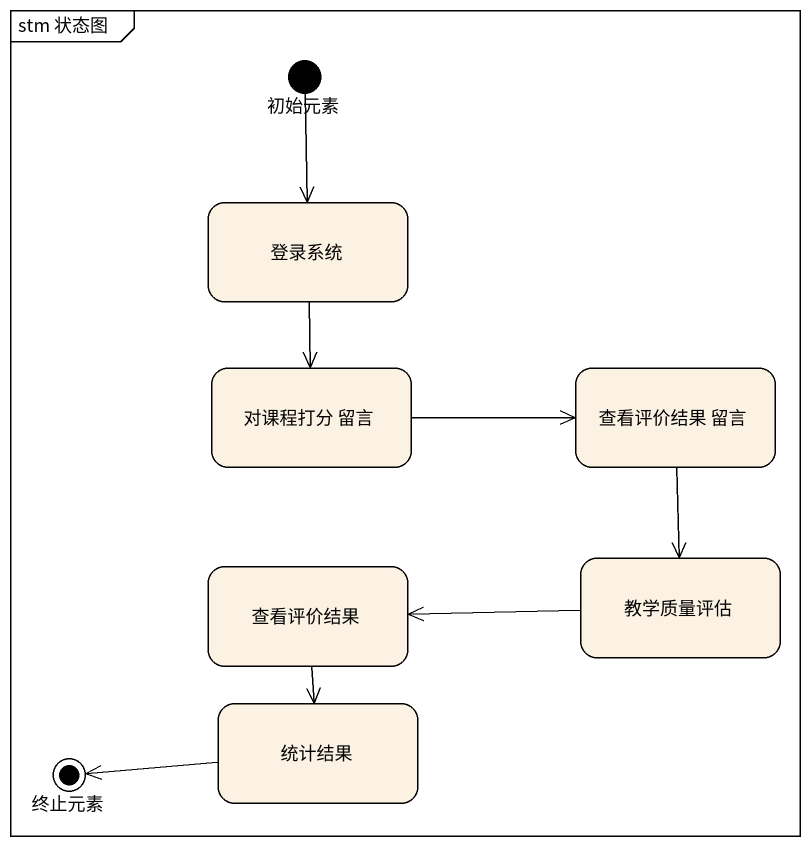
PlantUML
@startuml
mainframe stm 状态图
hide empty description
state 初始元素 <<start>>
state 登录系统
state "对课程打分 留言" as 对课程打分_留言
state "查看评价结果 留言" as 查看评价结果_留言
state 查看评价结果
state 教学质量评估
state 统计结果
state 终止元素 <<end>>
初始元素 --> 登录系统
登录系统 --> 对课程打分_留言
对课程打分_留言 -right-> 查看评价结果_留言
查看评价结果_留言 --> 教学质量评估
查看评价结果 --> 统计结果
教学质量评估 -left-> 查看评价结果
统计结果 -left-> 终止元素
@enduml
